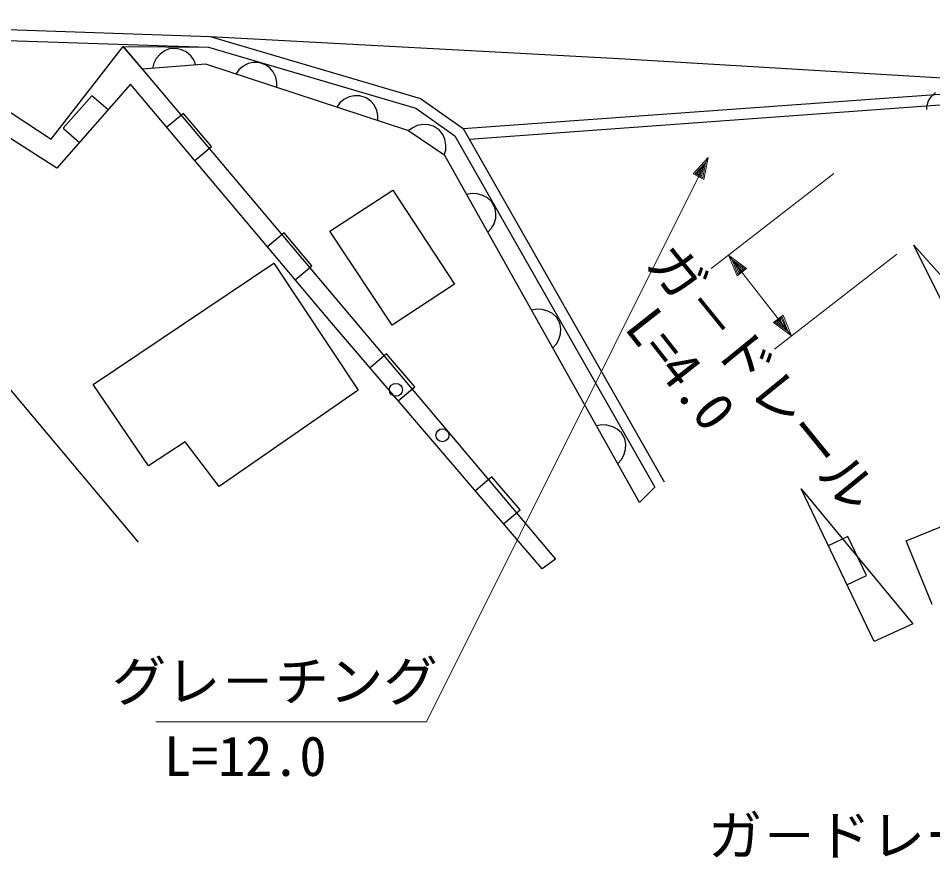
# Model space of a CAD drawing. Units: millimetres, scale not verified. Extents: x 40000 to 680000, y 20000 to 380000.
# Drawn here: x 293096 to 335194, y 247393 to 286058 of the extents above; entities that cross this region are included whole.
import ezdxf
from ezdxf.enums import TextEntityAlignment as Align

# ---------------------------------------------------------------- set-up
doc = ezdxf.new("R2010")
doc.units = ezdxf.units.MM
doc.header["$LTSCALE"] = 1000
doc.layers.add('S-BGD', color=7, linetype='Continuous', lineweight=25)
doc.layers.add('S-STR-HTXT', color=7, linetype='Continuous', lineweight=13)
doc.styles.add('ＭＳ ゴシック', font='')
doc.styles.get('ＭＳ ゴシック').set_extended_font_data('MS Gothic')

msp = doc.modelspace()

# ---------------------------------------------------------------- linework, layer by layer
at = {"layer": 'S-BGD'}
for p, q in [((277180, 286058), (301932, 285223)), ((277171, 285561), (301851, 284728)), ((301932, 285223), (311620, 282365)), ((301932, 285223), (320764, 284213)), ((287952, 284871), (294605, 280496)), ((294605, 280496), (297931, 284759)), ((298815, 283709), (297931, 284759)), ((297931, 284759), (301851, 284728)), ((297931, 284759), (317833, 261147)), ((300046, 284646), (299813, 284547)), ((300365, 284671), (300046, 284646)), ((300610, 284611), (300365, 284671)), ((300819, 284508), (300610, 284611)), ((301851, 284728), (311398, 281912)), ((301851, 284728), (311398, 281912)), ((299440, 284198), (299336, 283990)), ((299623, 284412), (299440, 284198)), ((299813, 284547), (299623, 284412)), ((301035, 284325), (300819, 284508)), ((301170, 284137), (301035, 284325)), ((320764, 284213), (335897, 283292)), ((301729, 283942), (298815, 283709)), ((299336, 283990), (299275, 283746)), ((301269, 283905), (301170, 284137)), ((311027, 280882), (301729, 283942)), ((303432, 283842), (303256, 283691)), ((303685, 283969), (303432, 283842)), ((303913, 284020), (303685, 283969)), ((304166, 284020), (303913, 284020)), ((304469, 283920), (304166, 284020)), ((304672, 283770), (304469, 283920)), ((304824, 283594), (304672, 283770)), ((294871, 279150), (288218, 283413)), ((303256, 283691), (303104, 283489)), ((304951, 283342), (304824, 283594)), ((305002, 283116), (304951, 283342)), ((298269, 283020), (294871, 279150)), ((307516, 272027), (298269, 283020)), ((305003, 282864), (305002, 283116)), ((296475, 282489), (295159, 280990)), ((297228, 281834), (296475, 282489)), ((308561, 282490), (308334, 282439)), ((308814, 282491), (308561, 282490)), ((309118, 282391), (308814, 282491)), ((313577, 280976), (336948, 282669)), ((335123, 282447), (335323, 282646)), ((307904, 282161), (307753, 281960)), ((308081, 282313), (307904, 282161)), ((308334, 282439), (308081, 282313)), ((309321, 282240), (309118, 282391)), ((309473, 282064), (309321, 282240)), ((309600, 281813), (309473, 282064)), ((311620, 282365), (313572, 280984)), ((313849, 280497), (336984, 282173)), ((334923, 282009), (335003, 282248)), ((335003, 282248), (335123, 282447)), ((300706, 281673), (299939, 281035)), ((301990, 280147), (300706, 281673)), ((309651, 281587), (309600, 281813)), ((311398, 281912), (313192, 280643)), ((311398, 281912), (313192, 280643)), ((334923, 281850), (334923, 282009)), ((309652, 281335), (309651, 281587)), ((295159, 280990), (295912, 280336)), ((312727, 279731), (311027, 280882)), ((311252, 281019), (311051, 280867)), ((311464, 281116), (311252, 281019)), ((311741, 281169), (311464, 281116)), ((311974, 281156), (311741, 281169)), ((312218, 281087), (311974, 281156)), ((312482, 280908), (312218, 281087)), ((312636, 280708), (312482, 280908)), ((313572, 280984), (322837, 264705)), ((312733, 280497), (312636, 280708)), ((312786, 280221), (312733, 280497)), ((313192, 280643), (322402, 264460)), ((313192, 280643), (322402, 264460)), ((301223, 279509), (301990, 280147)), ((312704, 279747), (312773, 279989)), ((312773, 279989), (312786, 280221)), ((321700, 263752), (312727, 279731)), ((283892, 279487), (298607, 261932)), ((307442, 276256), (310336, 278144)), ((310336, 278144), (313184, 273814)), ((313984, 277983), (313735, 277936)), ((314217, 277976), (313984, 277983)), ((314489, 277899), (314217, 277976)), ((314691, 277784), (314489, 277899)), ((314878, 277614), (314691, 277784)), ((315034, 277336), (314878, 277614)), ((315081, 277089), (315034, 277336)), ((315074, 276857), (315081, 277089)), ((314881, 276385), (314997, 276586)), ((314997, 276586), (315074, 276857)), ((305329, 276177), (304562, 275538)), ((306613, 274651), (305329, 276177)), ((310313, 271925), (307442, 276256)), ((314710, 276199), (314881, 276385)), ((345049, 254028), (334319, 275609)), ((334319, 275609), (336496, 273172)), ((296545, 269192), (304856, 274780)), ((304856, 274780), (308748, 268935)), ((305846, 274013), (306613, 274651)), ((313184, 273814), (310313, 271925)), ((316974, 272657), (316726, 272610)), ((317207, 272649), (316974, 272657)), ((317480, 272573), (317207, 272649)), ((317682, 272457), (317480, 272573)), ((317869, 272288), (317682, 272457)), ((317213, 260698), (307516, 272027)), ((318025, 272010), (317869, 272288)), ((318072, 271762), (318025, 272010)), ((318065, 271531), (318072, 271762)), ((317872, 271059), (317988, 271260)), ((317988, 271260), (318065, 271531)), ((317701, 270873), (317872, 271059)), ((310053, 270597), (309292, 269952)), ((311350, 269083), (310053, 270597)), ((299095, 265443), (296545, 269192)), ((310588, 268438), (311350, 269083)), ((308748, 268935), (302338, 264495)), ((319965, 267330), (319717, 267283)), ((320198, 267323), (319965, 267330)), ((320470, 267246), (320198, 267323)), ((320673, 267131), (320470, 267246)), ((320860, 266961), (320673, 267131)), ((321016, 266683), (320860, 266961)), ((300774, 266544), (299095, 265443)), ((302338, 264495), (300774, 266544)), ((321063, 266436), (321016, 266683)), ((320978, 265933), (321056, 266204)), ((321056, 266204), (321063, 266436)), ((320692, 265546), (320862, 265732)), ((320862, 265732), (320978, 265933)), ((314902, 264933), (314140, 264288)), ((316198, 263418), (314902, 264933)), ((322402, 264460), (321700, 263752)), ((332492, 257354), (329131, 264378)), ((329131, 264378), (334280, 258166)), ((333969, 261995), (337818, 263542)), ((315437, 262773), (316198, 263418)), ((331285, 262192), (330382, 261764)), ((332144, 260395), (331285, 262192)), ((335174, 259056), (333969, 261995)), ((317833, 261147), (317213, 260698)), ((331241, 259968), (332144, 260395)), ((334280, 258166), (332492, 257354))]:
    msp.add_line(p, q, dxfattribs=at)
for centre in [(310479, 268944), (312618, 266852)]:
    msp.add_ellipse(centre, major_axis=(300, 0), ratio=0.994777, dxfattribs=at)
at = {"layer": 'S-STR-HTXT'}
for p, q in [((324858, 279653), (311894, 253659)), ((324163, 278886), (324858, 279653)), ((324858, 279653), (324664, 278639)), ((324252, 278886), (324733, 279404)), ((324341, 278887), (324662, 279261)), ((324662, 279261), (324556, 278781)), ((324733, 279404), (324610, 278710)), ((324664, 278639), (324163, 278886)), ((324610, 278710), (324252, 278886)), ((324556, 278781), (324341, 278887)), ((324431, 278887), (324556, 279047)), ((324503, 278852), (324431, 278887)), ((324556, 279047), (324503, 278852)), ((330645, 278902), (325001, 274536)), ((325791, 275147), (326626, 274532)), ((326184, 274190), (325791, 275147)), ((325791, 275147), (328695, 271432)), ((325963, 274927), (326538, 274515)), ((326222, 274271), (325963, 274927)), ((327906, 270821), (333549, 275188)), ((326061, 274801), (326450, 274497)), ((326261, 274351), (326061, 274801)), ((326626, 274532), (326184, 274190)), ((326208, 274613), (326363, 274480)), ((326299, 274431), (326208, 274613)), ((326538, 274515), (326222, 274271)), ((326450, 274497), (326261, 274351)), ((326363, 274480), (326299, 274431)), ((327860, 272046), (328302, 272388)), ((328302, 272388), (328695, 271432)), ((328695, 271432), (327860, 272046)), ((327948, 272064), (328263, 272308)), ((328523, 271652), (327948, 272064)), ((328035, 272081), (328225, 272228)), ((328425, 271778), (328035, 272081)), ((328123, 272099), (328186, 272148)), ((328278, 271966), (328123, 272099)), ((328186, 272148), (328278, 271966)), ((328225, 272228), (328425, 271778)), ((328263, 272308), (328523, 271652)), ((311894, 253659), (299427, 253659))]:
    msp.add_line(p, q, dxfattribs=at)

# ---------------------------------------------------------------- texts
at = {"layer": 'S-STR-HTXT', "style": 'ＭＳ ゴシック'}
for s, rotation, p in [('ガ－ドレール', 309.147, (321492, 274418)), ('L=4.0', 308.146, (320518, 271449))]:
    msp.add_text(s, height=1833, rotation=rotation, dxfattribs=at).set_placement(p, align=Align.BOTTOM_LEFT)
for s, p in [('グレ－チング', (297403, 254059)), ('L=12.0', (299805, 250609)), ('ガ－ドレール', (324843, 246951))]:
    msp.add_text(s, height=1833, dxfattribs=at).set_placement(p, align=Align.BOTTOM_LEFT)

doc.saveas('drawing.dxf')
